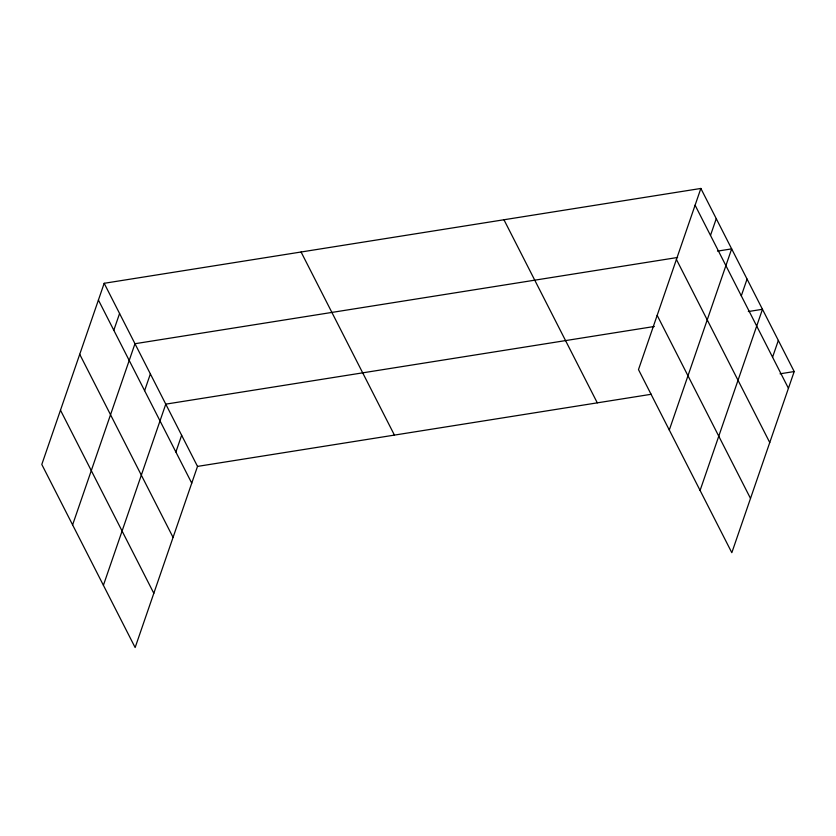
<?xml version="1.0" encoding="UTF-8"?>
<svg xmlns="http://www.w3.org/2000/svg" width="836" height="836" viewBox="0 0 836 836"><rect width="100%" height="100%" fill="white"/><g stroke="black" fill="none" stroke-linecap="round" stroke-linejoin="round"><path stroke-width="1.25" d="M104.176 283.3L41.8 464.45L135.139 647.545L197.515 466.404L104.176 283.3L700.861 188.455L794.2 371.55L731.824 552.7L638.485 369.596L700.861 188.455M113.811 330.251L119.579 313.51M72.607 524.872L134.972 343.721L677.609 257.467M144.607 390.673L150.375 373.932M103.403 585.294L165.779 404.143L654.358 326.479M175.884 452.015L181.642 435.274M710.495 235.407L716.264 218.666M669.291 430.028L731.667 248.877L717.507 251.124M741.302 295.829L747.06 279.088M700.087 490.45L762.463 309.299L748.304 311.546M772.568 357.171L778.337 340.43M197.515 466.404L651.348 394.258M780.04 373.807L794.2 371.55M695.092 205.196L788.432 388.301M676.418 259.453L769.757 442.547M657.169 315.35L750.509 498.444M503.951 219.753L597.291 402.847M301.085 252.002L394.425 435.096M98.408 300.04L191.747 483.145M79.723 354.297L173.062 537.402M60.485 410.194L153.824 593.299"/></g></svg>
